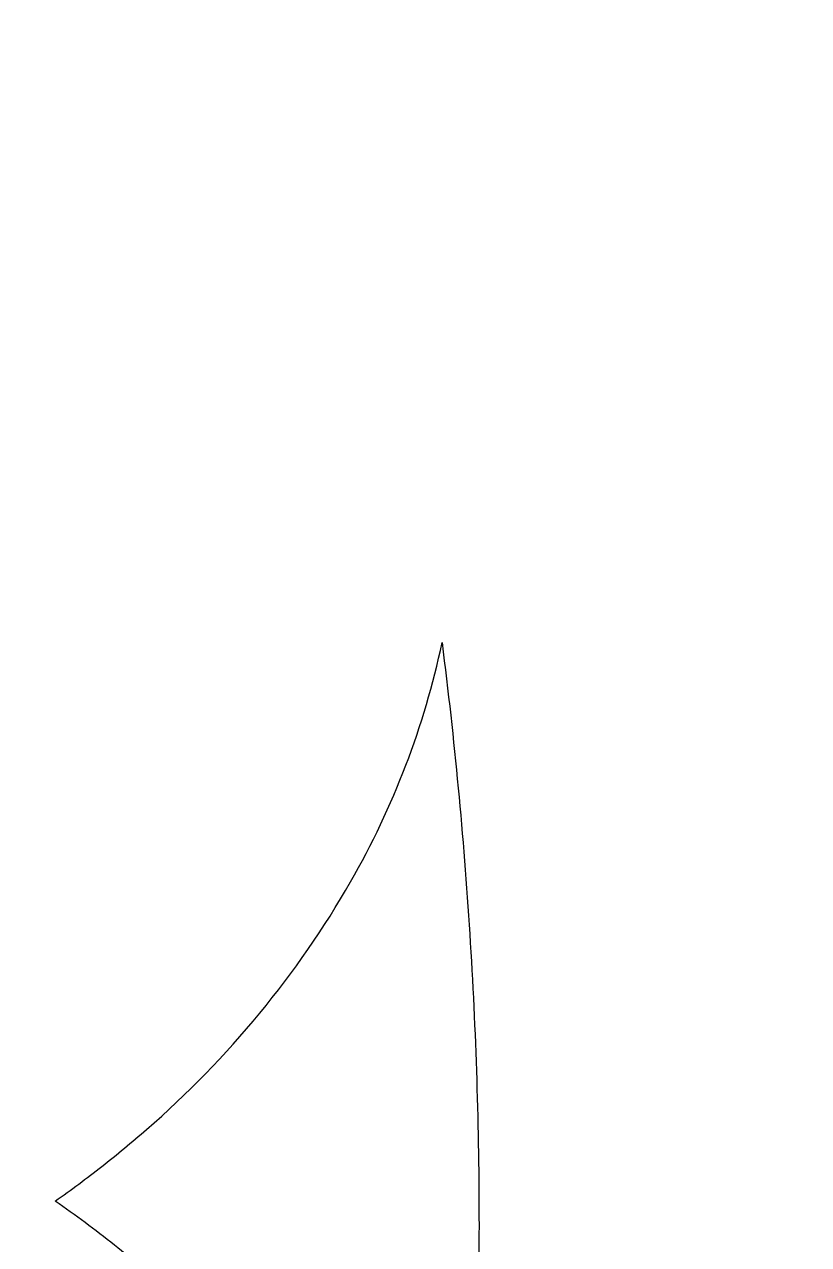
# Model space of a CAD drawing. Header units: centimetres. Extents: x -14.65 to -8.84, y -2.33 to 3.22.
# Drawn here: x -10.1903 to -9.9276, y 0.4434 to 0.8523 of the extents above; entities that cross this region are included whole.
import ezdxf

# ---------------------------------------------------------------- set-up
doc = ezdxf.new("R2010")
doc.units = ezdxf.units.CM
doc.header["$MEASUREMENT"] = 0
doc.layers.add('layer 1', color=7, linetype='Continuous')

msp = doc.modelspace()

# ---------------------------------------------------------------- linework, layer by layer
at = {"layer": 'layer 1', "color": 250}
for points, knots in [([(-14.64842, 3.22481), (-14.64842, 3.22481), (-14.64842, -2.32552), (-14.64842, -2.32552), (-14.64842, -2.32552), (-14.64842, -2.32552), (-8.83526, -2.32552), (-8.83526, -2.32552), (-8.83526, -2.32552), (-8.83526, -2.32552), (-8.83526, 3.22481), (-8.83526, 3.22481), (-8.83526, 3.22481), (-8.83526, 3.22481), (-14.64842, 3.22481), (-14.64842, 3.22481)], [0, 0, 0, 0, 0.2, 0.2, 0.2, 0.2, 0.4, 0.4, 0.4, 0.4, 0.6, 0.6, 0.6, 0.6, 1, 1, 1, 1]), ([(-10.04903, 0.26506), (-10.04536, 0.29569), (-10.0426, 0.32642), (-10.04075, 0.35722), (-10.04075, 0.35722), (-10.03891, 0.38799), (-10.03799, 0.41882), (-10.03799, 0.44965), (-10.03799, 0.44965), (-10.03799, 0.4823), (-10.03902, 0.51495), (-10.04109, 0.54754), (-10.04109, 0.54754), (-10.04315, 0.58015), (-10.04625, 0.61269), (-10.05037, 0.64511), (-10.05037, 0.64511), (-10.05333, 0.63112), (-10.05737, 0.6174), (-10.06248, 0.60404), (-10.06248, 0.60404), (-10.06763, 0.59057), (-10.07382, 0.57751), (-10.081, 0.565), (-10.081, 0.565), (-10.08989, 0.54948), (-10.10008, 0.53474), (-10.11145, 0.52094), (-10.11145, 0.52094), (-10.123, 0.50692), (-10.13569, 0.49389), (-10.14939, 0.48197), (-10.14939, 0.48197), (-10.15427, 0.47773), (-10.15925, 0.47361), (-10.16433, 0.46962), (-10.16433, 0.46962), (-10.16944, 0.46561), (-10.17465, 0.46173), (-10.17995, 0.45798), (-10.17995, 0.45798), (-10.17319, 0.45329), (-10.16658, 0.44838), (-10.16014, 0.44325), (-10.16014, 0.44325), (-10.15374, 0.43816), (-10.14752, 0.43286), (-10.14147, 0.42734), (-10.14147, 0.42734), (-10.13385, 0.42039), (-10.12657, 0.41307), (-10.11966, 0.40541), (-10.11966, 0.40541), (-10.11282, 0.39782), (-10.10635, 0.38989), (-10.10029, 0.38166), (-10.10029, 0.38166), (-10.08849, 0.36564), (-10.07835, 0.34845), (-10.07003, 0.33037), (-10.07003, 0.33037), (-10.06182, 0.31255), (-10.05548, 0.29392), (-10.0511, 0.2748), (-10.0511, 0.2748), (-10.05073, 0.27318), (-10.05037, 0.27156), (-10.05003, 0.26994), (-10.05003, 0.26994), (-10.04968, 0.26832), (-10.04935, 0.26669), (-10.04903, 0.26506)], [0, 0, 0, 0, 0.052632, 0.052632, 0.052632, 0.052632, 0.105263, 0.105263, 0.105263, 0.105263, 0.157895, 0.157895, 0.157895, 0.157895, 0.210526, 0.210526, 0.210526, 0.210526, 0.263158, 0.263158, 0.263158, 0.263158, 0.315789, 0.315789, 0.315789, 0.315789, 0.368421, 0.368421, 0.368421, 0.368421, 0.421053, 0.421053, 0.421053, 0.421053, 0.473684, 0.473684, 0.473684, 0.473684, 0.526316, 0.526316, 0.526316, 0.526316, 0.578947, 0.578947, 0.578947, 0.578947, 0.631579, 0.631579, 0.631579, 0.631579, 0.684211, 0.684211, 0.684211, 0.684211, 0.736842, 0.736842, 0.736842, 0.736842, 0.789474, 0.789474, 0.789474, 0.789474, 0.842105, 0.842105, 0.842105, 0.842105, 0.894737, 0.894737, 0.894737, 0.894737, 1, 1, 1, 1])]:
    msp.add_open_spline(points, degree=3, knots=knots, dxfattribs=at)

doc.saveas('drawing.dxf')
